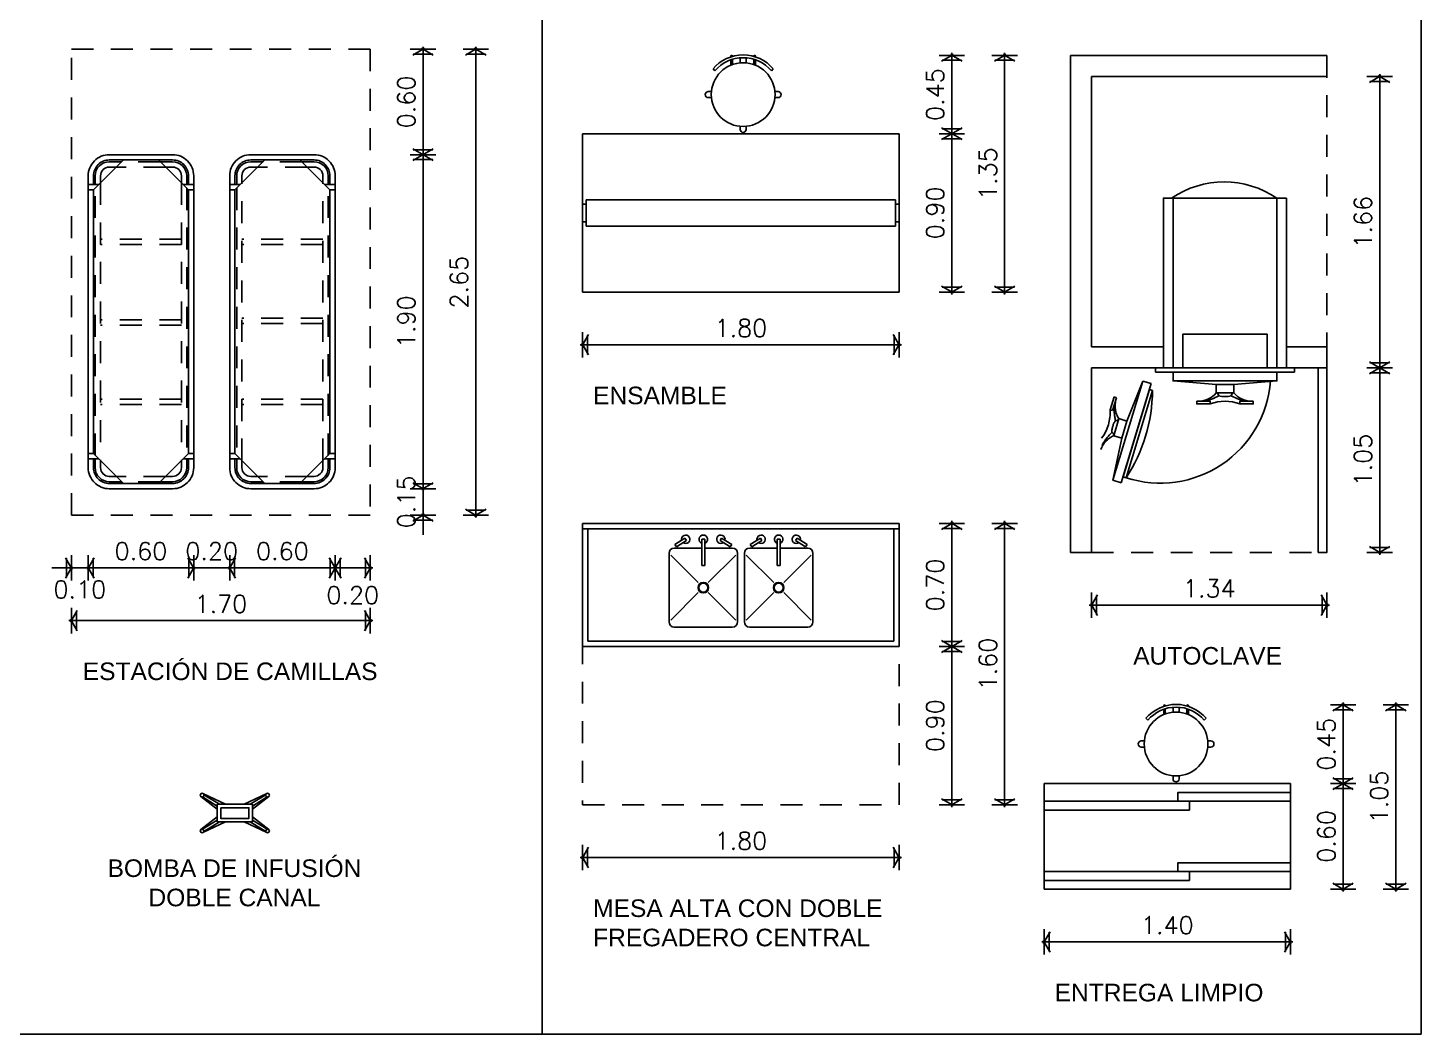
# Model space of a CAD drawing. Header units: millimetres. Extents: x 0 to 53.7, y -32.2 to -5.1.
# Drawn here: x 45.76 to 53.69, y -16.67 to -10.94 of the extents above; entities that cross this region are included whole.
import ezdxf

# ---------------------------------------------------------------- set-up
doc = ezdxf.new("R2010")
doc.units = ezdxf.units.MM
doc.header["$MEASUREMENT"] = 0
for name, pattern in [('CIRUGIA opc7$0$DASHDOT', [25.4, 12.7, -6.35, 0, -6.35]), ('CIRUGIA opc7$0$HIDDEN', [9.525, 6.35, -3.175]), ('CIRUGIA opc7$0$HIDDEN2', [4.7625, 3.175, -1.5875]), ('HIDDEN2', [0.1875, 0.125, -0.0625])]:
    doc.linetypes.add(name, pattern=pattern)
for name, color, linetype in [('Can', 6, 'Continuous'), ('Cot', 8, 'Continuous'), ('Mob', 8, 'Continuous'), ('Mur', 3, 'Continuous'), ('Proy', 9, 'HIDDEN2'), ('Tex', 2, 'Continuous')]:
    doc.layers.add(name, color=color, linetype=linetype)
doc.styles.add('ARIAL', font='arial.ttf')
doc.styles.add('ROMANS', font='romans.shx')
doc.dimstyles.new('PAÑO', dxfattribs={"dimscale": 0.5, "dimtxt": 0.2, "dimasz": 0.1, "dimexe": 0.18, "dimexo": 0.0625, "dimgap": 0.09, "dimtad": 1, "dimzin": 0, "dimdsep": 46, "dimtxsty": 'ROMANS', "dimblk1": 'COTP', "dimblk2": 'COTP', "dimsah": 1, "dimcen": 0.09, "dimse1": 1, "dimse2": 1, "dimclrd": 256, "dimclrt": 2, "dimaunit": 1, "dimadec": 0, "dimazin": 0, "dimtfac": 1, "dimtix": 1, "dimtmove": 2, "dimatfit": 0, "dimldrblk": 'COTP', "dimfxl": 0.18, "dimtolj": 1, "dimtzin": 0, "dimarcsym": 0})

# ---------------------------------------------------------------- blocks, each defined once
blk = doc.blocks.new('CAMIADUL')
for p, q in [((-0.77, 0.27), (-0.94, 0.1)), ((-0.85, 0.26), (-0.8, 0.26)), ((-0.8, 0.3), (-0.8, 0.24)), ((-0.77, 0.3), (-0.77, 0.27)), ((0.73, 0.3), (0.73, 0.27)), ((0.73, 0.27), (0.9, 0.1)), ((0.76, 0.3), (0.76, 0.24)), ((-0.94, -0.1), (-0.77, -0.27)), ((0.9, -0.1), (0.73, -0.27)), ((-0.8, -0.24), (-0.8, -0.3)), ((-0.77, -0.27), (-0.77, -0.3)), ((-0.77, -0.27), (-0.77, -0.3)), ((0.73, -0.27), (0.73, -0.3)), ((0.76, -0.24), (0.76, -0.3))]:
    blk.add_line(p, q)
at = {"linetype": 'HIDDEN2'}
for p, q in [((-0.78, 0.26), (0.74, 0.26)), ((-0.81, 0.23), (0.77, 0.23)), ((-0.49, 0.23), (-0.49, -0.23)), ((-0.46, 0.23), (-0.46, -0.23)), ((-0.03, 0.23), (-0.03, -0.23)), ((0, 0.23), (0, -0.23)), ((0.42, 0.23), (0.42, -0.23)), ((0.45, 0.23), (0.45, -0.23)), ((-0.93, 0.11), (-0.93, -0.11)), ((-0.9, 0.14), (-0.9, -0.14)), ((0.86, 0.14), (0.86, -0.14)), ((0.89, 0.11), (0.89, -0.11)), ((-0.81, -0.23), (0.77, -0.23))]:
    blk.add_line(p, q, dxfattribs=at)
blk.add_lwpolyline([(-0.85, 0.3), (0.81, 0.3, -0.414214), (0.93, 0.18), (0.93, -0.18, -0.414214), (0.81, -0.3), (-0.85, -0.3, -0.414214), (-0.97, -0.18), (-0.97, 0.18, -0.414214)], format="xyb", close=True)
for points in [[(-0.8, -0.27), (-0.85, -0.27, -0.414214), (-0.94, -0.18), (-0.94, 0.18, -0.414214), (-0.85, 0.27)], [(-0.93, 0.11), (-0.93, 0.18, -0.414214), (-0.85, 0.26)], [(-0.85, 0.27), (-0.8, 0.27, -0.414214)], [(-0.77, 0.27), (0.73, 0.27, -0.414214)], [(0.76, 0.27), (0.81, 0.27, -0.414214), (0.9, 0.18), (0.9, -0.18, -0.414214), (0.81, -0.27), (0.76, -0.27, -0.414214)], [(0.76, 0.26), (0.81, 0.26, -0.414214), (0.89, 0.18), (0.89, 0.11, -0.414214)], [(-0.9, 0.14), (-0.9, 0.18, -0.414214), (-0.85, 0.23)], [(-0.85, 0.23), (-0.81, 0.23, -0.414214)], [(0.77, 0.23), (0.81, 0.23, -0.414214), (0.86, 0.18), (0.86, 0.14, -0.414214)], [(-0.8, -0.26), (-0.85, -0.26, -0.414214), (-0.93, -0.18), (-0.93, -0.11, -0.414214)], [(-0.81, -0.23), (-0.85, -0.23, -0.414214), (-0.9, -0.18), (-0.9, -0.14, -0.414214)], [(0.89, -0.11), (0.89, -0.18, -0.414214), (0.81, -0.26), (0.76, -0.26, -0.414214)], [(0.86, -0.14), (0.86, -0.18, -0.414214), (0.81, -0.23), (0.77, -0.23, -0.414214)], [(0.73, -0.27), (-0.77, -0.27, -0.414214)]]:
    blk.add_lwpolyline(points, format="xyb")
blk.add_lwpolyline([(0.74, -0.26), (-0.78, -0.26, -0.414214)], format="xyb", dxfattribs=at)
blk = doc.blocks.new('COTP')
at = {"color": 0}
for p, q in [((-2.24, 0), (0.28, 0)), ((0, -1.45), (0, 1.45))]:
    blk.add_line(p, q, dxfattribs=at)
at = {"color": 2}
for p, q in [((0.1, -0.17), (-0.67, 1.16)), ((0.1, 0.17), (-0.67, -1.16)), ((-0.56, -1.11), (-0.56, 1.11))]:
    blk.add_line(p, q, dxfattribs=at)
blk = doc.blocks.new('*D781')
at = {"layer": 'Cot', "lineweight": -2, "transparency": 16777216}
blk.add_line((48.0104, -11.114), (48.0104, -11.614), dxfattribs=at)
at = {"layer": 'Defpoints', "color": 0, "transparency": 16777216}
for p in [(47.7104, -11.064), (47.315, -11.664), (48.0104, -11.664)]:
    blk.add_point(p, dxfattribs=at)
at = {"layer": 'Cot', "lineweight": -2, "transparency": 16777216, "xscale": 0.05, "yscale": 0.05, "zscale": 0.05}
for p, rotation in [((48.0104, -11.064), 90), ((48.0104, -11.664), 270)]:
    blk.add_blockref('COTP', p, dxfattribs=dict(at, rotation=rotation))
at = {"layer": 'Cot', "color": 2, "transparency": 16777216, "insert": (47.9154, -11.364), "char_height": 0.1, "attachment_point": 5, "rotation": 90, "style": 'ROMANS'}
blk.add_mtext('\\A1;0.60', dxfattribs=at)
blk = doc.blocks.new('*D782')
at = {"layer": 'Cot', "lineweight": -2, "transparency": 16777216}
blk.add_line((48.0104, -11.714), (48.0104, -13.514), dxfattribs=at)
at = {"layer": 'Defpoints', "color": 0, "transparency": 16777216}
for p in [(47.315, -11.664), (47.315, -13.564), (48.0104, -13.564)]:
    blk.add_point(p, dxfattribs=at)
at = {"layer": 'Cot', "lineweight": -2, "transparency": 16777216, "xscale": 0.05, "yscale": 0.05, "zscale": 0.05}
for p, rotation in [((48.0104, -11.664), 90), ((48.0104, -13.564), 270)]:
    blk.add_blockref('COTP', p, dxfattribs=dict(at, rotation=rotation))
at = {"layer": 'Cot', "color": 2, "transparency": 16777216, "insert": (47.9154, -12.614), "char_height": 0.1, "attachment_point": 5, "rotation": 90, "style": 'ROMANS'}
blk.add_mtext('\\A1;1.90', dxfattribs=at)
blk = doc.blocks.new('*D783')
at = {"layer": 'Cot', "lineweight": -2, "transparency": 16777216}
for p, q in [((48.0104, -13.514), (48.0104, -13.464)), ((48.0104, -13.564), (48.0104, -13.714)), ((48.0104, -13.764), (48.0104, -13.814))]:
    blk.add_line(p, q, dxfattribs=at)
at = {"layer": 'Defpoints', "color": 0, "transparency": 16777216}
for p in [(47.315, -13.564), (47.7104, -13.714), (48.0104, -13.714)]:
    blk.add_point(p, dxfattribs=at)
at = {"layer": 'Cot', "lineweight": -2, "transparency": 16777216, "xscale": 0.05, "yscale": 0.05, "zscale": 0.05}
for p, rotation in [((48.0104, -13.564), 270), ((48.0104, -13.714), 90)]:
    blk.add_blockref('COTP', p, dxfattribs=dict(at, rotation=rotation))
at = {"layer": 'Cot', "color": 2, "transparency": 16777216, "insert": (47.9154, -13.639), "char_height": 0.1, "attachment_point": 5, "rotation": 90, "style": 'ROMANS'}
blk.add_mtext('\\A1;0.15', dxfattribs=at)
blk = doc.blocks.new('*D784')
at = {"layer": 'Cot', "lineweight": -2, "transparency": 16777216}
blk.add_line((48.3104, -11.114), (48.3104, -13.664), dxfattribs=at)
at = {"layer": 'Defpoints', "color": 0, "transparency": 16777216}
for p in [(47.7104, -11.064), (47.7104, -13.714), (48.3104, -13.714)]:
    blk.add_point(p, dxfattribs=at)
at = {"layer": 'Cot', "lineweight": -2, "transparency": 16777216, "xscale": 0.05, "yscale": 0.05, "zscale": 0.05}
for p, rotation in [((48.3104, -11.064), 90), ((48.3104, -13.714), 270)]:
    blk.add_blockref('COTP', p, dxfattribs=dict(at, rotation=rotation))
at = {"layer": 'Cot', "color": 2, "transparency": 16777216, "insert": (48.2154, -12.389), "char_height": 0.1, "attachment_point": 5, "rotation": 90, "style": 'ROMANS'}
blk.add_mtext('\\A1;2.65', dxfattribs=at)
blk = doc.blocks.new('*D785')
at = {"layer": 'Cot', "lineweight": -2, "transparency": 16777216}
blk.add_line((47.6604, -14.314), (46.0604, -14.314), dxfattribs=at)
at = {"layer": 'Defpoints', "color": 0, "transparency": 16777216}
for p in [(46.0104, -13.714), (47.7104, -13.714), (46.0104, -14.314)]:
    blk.add_point(p, dxfattribs=at)
at = {"layer": 'Cot', "lineweight": -2, "transparency": 16777216, "xscale": 0.05, "yscale": 0.05, "zscale": 0.05, "rotation": 180}
blk.add_blockref('COTP', (46.0104, -14.314), dxfattribs=at)
at = {"layer": 'Cot', "lineweight": -2, "transparency": 16777216, "xscale": 0.05, "yscale": 0.05, "zscale": 0.05}
blk.add_blockref('COTP', (47.7104, -14.314), dxfattribs=at)
at = {"layer": 'Cot', "color": 2, "transparency": 16777216, "insert": (46.8604, -14.219), "char_height": 0.1, "attachment_point": 5, "style": 'ROMANS'}
blk.add_mtext('\\A1;1.70', dxfattribs=at)
blk = doc.blocks.new('*D786')
at = {"layer": 'Cot', "lineweight": -2, "transparency": 16777216}
blk.add_line((47.6604, -14.014), (47.5604, -14.014), dxfattribs=at)
at = {"layer": 'Defpoints', "color": 0, "transparency": 16777216}
for p in [(47.5104, -13.444), (47.7104, -13.714), (47.5104, -14.014)]:
    blk.add_point(p, dxfattribs=at)
at = {"layer": 'Cot', "lineweight": -2, "transparency": 16777216, "xscale": 0.05, "yscale": 0.05, "zscale": 0.05, "rotation": 180}
blk.add_blockref('COTP', (47.5104, -14.014), dxfattribs=at)
at = {"layer": 'Cot', "lineweight": -2, "transparency": 16777216, "xscale": 0.05, "yscale": 0.05, "zscale": 0.05}
blk.add_blockref('COTP', (47.7104, -14.014), dxfattribs=at)
at = {"layer": 'Cot', "color": 2, "transparency": 16777216, "insert": (47.6104, -14.169), "char_height": 0.1, "attachment_point": 5, "style": 'ROMANS'}
blk.add_mtext('\\A1;0.20', dxfattribs=at)
blk = doc.blocks.new('*D787')
at = {"layer": 'Cot', "lineweight": -2, "transparency": 16777216}
blk.add_line((47.4604, -14.014), (46.9604, -14.014), dxfattribs=at)
at = {"layer": 'Defpoints', "color": 0, "transparency": 16777216}
for p in [(46.9104, -13.444), (47.5104, -13.444), (46.9104, -14.014)]:
    blk.add_point(p, dxfattribs=at)
at = {"layer": 'Cot', "lineweight": -2, "transparency": 16777216, "xscale": 0.05, "yscale": 0.05, "zscale": 0.05, "rotation": 180}
blk.add_blockref('COTP', (46.9104, -14.014), dxfattribs=at)
at = {"layer": 'Cot', "lineweight": -2, "transparency": 16777216, "xscale": 0.05, "yscale": 0.05, "zscale": 0.05}
blk.add_blockref('COTP', (47.5104, -14.014), dxfattribs=at)
at = {"layer": 'Cot', "color": 2, "transparency": 16777216, "insert": (47.2104, -13.919), "char_height": 0.1, "attachment_point": 5, "style": 'ROMANS'}
blk.add_mtext('\\A1;0.60', dxfattribs=at)
blk = doc.blocks.new('*D788')
at = {"layer": 'Cot', "lineweight": -2, "transparency": 16777216}
for p, q in [((46.6559, -14.014), (46.6059, -14.014)), ((46.9104, -14.014), (46.7059, -14.014)), ((46.9604, -14.014), (47.0104, -14.014))]:
    blk.add_line(p, q, dxfattribs=at)
at = {"layer": 'Defpoints', "color": 0, "transparency": 16777216}
for p in [(46.7059, -13.444), (46.9104, -13.444), (46.7059, -14.014)]:
    blk.add_point(p, dxfattribs=at)
at = {"layer": 'Cot', "lineweight": -2, "transparency": 16777216, "xscale": 0.05, "yscale": 0.05, "zscale": 0.05}
blk.add_blockref('COTP', (46.7059, -14.014), dxfattribs=at)
at = {"layer": 'Cot', "lineweight": -2, "transparency": 16777216, "xscale": 0.05, "yscale": 0.05, "zscale": 0.05, "rotation": 180}
blk.add_blockref('COTP', (46.9104, -14.014), dxfattribs=at)
at = {"layer": 'Cot', "color": 2, "transparency": 16777216, "insert": (46.8082, -13.919), "char_height": 0.1, "attachment_point": 5, "style": 'ROMANS'}
blk.add_mtext('\\A1;0.20', dxfattribs=at)
blk = doc.blocks.new('*D789')
at = {"layer": 'Cot', "lineweight": -2, "transparency": 16777216}
blk.add_line((46.6559, -14.014), (46.1559, -14.014), dxfattribs=at)
at = {"layer": 'Defpoints', "color": 0, "transparency": 16777216}
for p in [(46.1059, -13.444), (46.7059, -13.444), (46.1059, -14.014)]:
    blk.add_point(p, dxfattribs=at)
at = {"layer": 'Cot', "lineweight": -2, "transparency": 16777216, "xscale": 0.05, "yscale": 0.05, "zscale": 0.05, "rotation": 180}
blk.add_blockref('COTP', (46.1059, -14.014), dxfattribs=at)
at = {"layer": 'Cot', "lineweight": -2, "transparency": 16777216, "xscale": 0.05, "yscale": 0.05, "zscale": 0.05}
blk.add_blockref('COTP', (46.7059, -14.014), dxfattribs=at)
at = {"layer": 'Cot', "color": 2, "transparency": 16777216, "insert": (46.4059, -13.919), "char_height": 0.1, "attachment_point": 5, "style": 'ROMANS'}
blk.add_mtext('\\A1;0.60', dxfattribs=at)
blk = doc.blocks.new('*D790')
at = {"layer": 'Cot', "lineweight": -2, "transparency": 16777216}
for p, q in [((45.9604, -14.014), (45.9104, -14.014)), ((46.1059, -14.014), (46.0104, -14.014)), ((46.1559, -14.014), (46.2059, -14.014))]:
    blk.add_line(p, q, dxfattribs=at)
at = {"layer": 'Defpoints', "color": 0, "transparency": 16777216}
for p in [(46.1059, -13.444), (46.0104, -13.714), (46.0104, -14.014)]:
    blk.add_point(p, dxfattribs=at)
at = {"layer": 'Cot', "lineweight": -2, "transparency": 16777216, "xscale": 0.05, "yscale": 0.05, "zscale": 0.05}
blk.add_blockref('COTP', (46.0104, -14.014), dxfattribs=at)
at = {"layer": 'Cot', "lineweight": -2, "transparency": 16777216, "xscale": 0.05, "yscale": 0.05, "zscale": 0.05, "rotation": 180}
blk.add_blockref('COTP', (46.1059, -14.014), dxfattribs=at)
at = {"layer": 'Cot', "color": 2, "transparency": 16777216, "insert": (46.0582, -14.1371), "char_height": 0.1, "attachment_point": 5, "style": 'ROMANS'}
blk.add_mtext('\\A1;0.10', dxfattribs=at)
blk = doc.blocks.new('TOCOCIRUGIA$0$ensam')
at = {"linetype": 'Continuous'}
for p, q in [((0.9, 0), (0, 0)), ((0, -1.8), (0, 0)), ((0.4, -0.02), (0.4, 0)), ((0.5, -0.02), (0.5, 0)), ((0.9, -1.8), (0.9, 0)), ((0.375, -1.78), (0.375, -0.02)), ((0.525, -0.02), (0.375, -0.02)), ((0.525, -1.78), (0.525, -0.02)), ((0.9, -1.8), (0, -1.8)), ((0.525, -1.78), (0.375, -1.78)), ((0.4, -1.8), (0.4, -1.78)), ((0.5, -1.8), (0.5, -1.78))]:
    blk.add_line(p, q, dxfattribs=at)
blk = doc.blocks.new('TOCOCIRUGIA$0$85')
at = {"linetype": 'Continuous'}
for p, q in [((-0.0171, 0.4057), (-0.0171, 0.4236)), ((0.0171, 0.4057), (0.0171, 0.4236)), ((-0.1805, 0.2424), (-0.1984, 0.2424)), ((0.1984, 0.2424), (0.1805, 0.2424)), ((-0.1805, 0.2081), (-0.1984, 0.2081)), ((0.1984, 0.2081), (0.1805, 0.2081)), ((-0.1714, 0.0791), (-0.1605, 0.09)), ((0.1714, 0.0791), (0.1605, 0.09)), ((-0.0699, 0.0274), (-0.0699, 0.058)), ((-0.0699, 0.0067), (-0.0699, 0.0111)), ((-0.0611, 0.0245), (-0.0611, 0.0545)), ((-0.0611, 0.0067), (-0.0611, 0.0084)), ((-0.0171, 0.0161), (-0.0171, 0.0448)), ((0.0171, 0.0161), (0.0171, 0.0448)), ((0.0611, 0.0245), (0.0611, 0.0545)), ((0.0611, 0.0067), (0.0611, 0.0084)), ((0.0699, 0.0274), (0.0699, 0.058)), ((0.0699, 0.0067), (0.0699, 0.0111))]:
    blk.add_line(p, q, dxfattribs=at)
blk.add_circle((0, 0.2252), 0.1813, dxfattribs=at)
for centre, radius, start, end in [((0, 0.4236), 0.0171, 0, 180), ((-0.1984, 0.2252), 0.0171, 90, 270), ((0.1984, 0.2252), 0.0171, 270, 90), ((0, 0.2252), 0.2098, 220.11469, 319.88531), ((0, 0.2252), 0.2252, 220.44972, 319.55028), ((-0.0655, 0.0067), 0.00439, 180, 0), ((0.0655, 0.0067), 0.00439, 180, 0)]:
    blk.add_arc(centre, radius, start, end, dxfattribs=at)
blk = doc.blocks.new('*D824')
at = {"layer": 'Cot', "lineweight": -2, "transparency": 16777216}
blk.add_line((51.3179, -11.1491), (51.3179, -12.395), dxfattribs=at)
at = {"layer": 'Defpoints', "color": 0, "transparency": 16777216}
for p in [(49.7653, -11.0991), (49.8179, -12.445), (51.3179, -12.445)]:
    blk.add_point(p, dxfattribs=at)
at = {"layer": 'Cot', "lineweight": -2, "transparency": 16777216, "xscale": 0.05, "yscale": 0.05, "zscale": 0.05}
for p, rotation in [((51.3179, -11.0991), 90), ((51.3179, -12.445), 270)]:
    blk.add_blockref('COTP', p, dxfattribs=dict(at, rotation=rotation))
at = {"layer": 'Cot', "color": 2, "transparency": 16777216, "insert": (51.2229, -11.7721), "char_height": 0.1, "attachment_point": 5, "rotation": 90, "style": 'ROMANS'}
blk.add_mtext('\\A1;1.35', dxfattribs=at)
blk = doc.blocks.new('*D825')
at = {"layer": 'Cot', "lineweight": -2, "transparency": 16777216}
blk.add_line((51.0179, -11.1491), (51.0179, -11.495), dxfattribs=at)
at = {"layer": 'Defpoints', "color": 0, "transparency": 16777216}
for p in [(49.7653, -11.0991), (49.8053, -11.545), (51.0179, -11.545)]:
    blk.add_point(p, dxfattribs=at)
at = {"layer": 'Cot', "lineweight": -2, "transparency": 16777216, "xscale": 0.05, "yscale": 0.05, "zscale": 0.05}
for p, rotation in [((51.0179, -11.0991), 90), ((51.0179, -11.545), 270)]:
    blk.add_blockref('COTP', p, dxfattribs=dict(at, rotation=rotation))
at = {"layer": 'Cot', "color": 2, "transparency": 16777216, "insert": (50.9229, -11.3221), "char_height": 0.1, "attachment_point": 5, "rotation": 90, "style": 'ROMANS'}
blk.add_mtext('\\A1;0.45', dxfattribs=at)
blk = doc.blocks.new('*D826')
at = {"layer": 'Cot', "lineweight": -2, "transparency": 16777216}
blk.add_line((51.0179, -11.595), (51.0179, -12.395), dxfattribs=at)
at = {"layer": 'Defpoints', "color": 0, "transparency": 16777216}
for p in [(49.8053, -11.545), (50.7179, -12.445), (51.0179, -12.445)]:
    blk.add_point(p, dxfattribs=at)
at = {"layer": 'Cot', "lineweight": -2, "transparency": 16777216, "xscale": 0.05, "yscale": 0.05, "zscale": 0.05}
for p, rotation in [((51.0179, -11.545), 90), ((51.0179, -12.445), 270)]:
    blk.add_blockref('COTP', p, dxfattribs=dict(at, rotation=rotation))
at = {"layer": 'Cot', "color": 2, "transparency": 16777216, "insert": (50.9229, -11.995), "char_height": 0.1, "attachment_point": 5, "rotation": 90, "style": 'ROMANS'}
blk.add_mtext('\\A1;0.90', dxfattribs=at)
blk = doc.blocks.new('*D827')
at = {"layer": 'Cot', "lineweight": -2, "transparency": 16777216}
blk.add_line((48.9679, -12.745), (50.6679, -12.745), dxfattribs=at)
at = {"layer": 'Defpoints', "color": 0, "transparency": 16777216}
for p in [(48.9179, -12.445), (50.7179, -12.445), (50.7179, -12.745)]:
    blk.add_point(p, dxfattribs=at)
at = {"layer": 'Cot', "lineweight": -2, "transparency": 16777216, "xscale": 0.05, "yscale": 0.05, "zscale": 0.05, "rotation": 180}
blk.add_blockref('COTP', (48.9179, -12.745), dxfattribs=at)
at = {"layer": 'Cot', "lineweight": -2, "transparency": 16777216, "xscale": 0.05, "yscale": 0.05, "zscale": 0.05}
blk.add_blockref('COTP', (50.7179, -12.745), dxfattribs=at)
at = {"layer": 'Cot', "color": 2, "transparency": 16777216, "insert": (49.8179, -12.65), "char_height": 0.1, "attachment_point": 5, "style": 'ROMANS'}
blk.add_mtext('\\A1;1.80', dxfattribs=at)
blk = doc.blocks.new('TOCOCIRUGIA$0$TARJA DOBLE')
at = {"linetype": 'Continuous'}
for p, q in [((-0.9, 0), (-0.9, -0.7)), ((-0.9, 0), (0.9, 0)), ((0.9, 0), (0.9, -0.7)), ((-0.9, -0.03), (0.9, -0.03)), ((-0.87, -0.03), (-0.87, -0.67)), ((0.87, -0.03), (0.87, -0.67)), ((-0.3787, -0.14), (-0.2217, -0.14)), ((-0.318, -0.0832), (-0.3752, -0.1195)), ((-0.3752, -0.1195), (-0.3667, -0.133)), ((-0.3094, -0.0968), (-0.3667, -0.133)), ((-0.318, -0.0832), (-0.3094, -0.0968)), ((-0.2217, -0.09), (-0.2057, -0.09)), ((-0.2217, -0.09), (-0.2217, -0.24)), ((-0.2057, -0.09), (-0.2057, -0.24)), ((-0.2057, -0.14), (-0.0487, -0.14)), ((-0.1094, -0.0832), (-0.118, -0.0968)), ((-0.118, -0.0968), (-0.0608, -0.133)), ((-0.1094, -0.0832), (-0.0522, -0.1195)), ((-0.0522, -0.1195), (-0.0608, -0.133)), ((0.0501, -0.14), (0.2071, -0.14)), ((0.1108, -0.0832), (0.0536, -0.1195)), ((0.0536, -0.1195), (0.0622, -0.133)), ((0.1194, -0.0968), (0.0622, -0.133)), ((0.1108, -0.0832), (0.1194, -0.0968)), ((0.2071, -0.09), (0.2231, -0.09)), ((0.2071, -0.09), (0.2071, -0.24)), ((0.2231, -0.09), (0.2231, -0.24)), ((0.2231, -0.14), (0.3801, -0.14)), ((0.3194, -0.0832), (0.3108, -0.0968)), ((0.3108, -0.0968), (0.368, -0.133)), ((0.3194, -0.0832), (0.3766, -0.1195)), ((0.3766, -0.1195), (0.368, -0.133)), ((-0.4087, -0.17), (-0.4087, -0.56)), ((-0.242, -0.3367), (-0.3987, -0.18)), ((-0.1854, -0.3367), (-0.0287, -0.18)), ((-0.0187, -0.17), (-0.0187, -0.56)), ((0.0201, -0.17), (0.0201, -0.56)), ((0.1868, -0.3367), (0.0301, -0.18)), ((0.2434, -0.3367), (0.4001, -0.18)), ((0.4101, -0.17), (0.4101, -0.56)), ((-0.2217, -0.24), (-0.2057, -0.24)), ((0.2071, -0.24), (0.2231, -0.24)), ((-0.3987, -0.55), (-0.242, -0.3933)), ((-0.0287, -0.55), (-0.1854, -0.3933)), ((0.0301, -0.55), (0.1868, -0.3933)), ((0.4001, -0.55), (0.2434, -0.3933)), ((-0.3787, -0.59), (-0.0487, -0.59)), ((0.0501, -0.59), (0.3801, -0.59)), ((-0.9, -0.7), (0.9, -0.7)), ((-0.87, -0.67), (0.87, -0.67))]:
    blk.add_line(p, q, dxfattribs=at)
for centre, radius in [((-0.2137, -0.365), 0.03), ((-0.2137, -0.365), 0.025), ((0.2151, -0.365), 0.03), ((0.2151, -0.365), 0.025)]:
    blk.add_circle(centre, radius, dxfattribs=at)
for centre, radius, start, end in [((-0.3137, -0.09), 0.024, 231.8369, 192.89446), ((-0.2137, -0.09), 0.024, 289.47122, 250.52878), ((-0.1137, -0.09), 0.024, 347.10554, 308.1631), ((0.1151, -0.09), 0.024, 231.8369, 192.89446), ((0.2151, -0.09), 0.024, 289.47122, 250.52878), ((0.3151, -0.09), 0.024, 347.10554, 308.1631), ((-0.3787, -0.17), 0.03, 90, 180), ((-0.0487, -0.17), 0.03, 0, 90), ((0.0501, -0.17), 0.03, 90, 180), ((0.3801, -0.17), 0.03, 0, 90), ((-0.3787, -0.56), 0.03, 180, 270), ((-0.0487, -0.56), 0.03, 270, 0), ((0.0501, -0.56), 0.03, 180, 270), ((0.3801, -0.56), 0.03, 270, 0)]:
    blk.add_arc(centre, radius, start, end, dxfattribs=at)
blk = doc.blocks.new('*D828')
at = {"layer": 'Cot', "lineweight": -2, "transparency": 16777216}
blk.add_line((51.0179, -13.8113), (51.0179, -14.4113), dxfattribs=at)
at = {"layer": 'Defpoints', "color": 0, "transparency": 16777216}
for p in [(50.7179, -13.7613), (50.7179, -14.4613), (51.0179, -14.4613)]:
    blk.add_point(p, dxfattribs=at)
at = {"layer": 'Cot', "lineweight": -2, "transparency": 16777216, "xscale": 0.05, "yscale": 0.05, "zscale": 0.05}
for p, rotation in [((51.0179, -13.7613), 90), ((51.0179, -14.4613), 270)]:
    blk.add_blockref('COTP', p, dxfattribs=dict(at, rotation=rotation))
at = {"layer": 'Cot', "color": 2, "transparency": 16777216, "insert": (50.9229, -14.1113), "char_height": 0.1, "attachment_point": 5, "rotation": 90, "style": 'ROMANS'}
blk.add_mtext('\\A1;0.70', dxfattribs=at)
blk = doc.blocks.new('*D829')
at = {"layer": 'Cot', "lineweight": -2, "transparency": 16777216}
blk.add_line((51.0179, -14.5113), (51.0179, -15.3113), dxfattribs=at)
at = {"layer": 'Defpoints', "color": 0, "transparency": 16777216}
for p in [(50.7179, -14.4613), (50.7179, -15.3613), (51.0179, -15.3613)]:
    blk.add_point(p, dxfattribs=at)
at = {"layer": 'Cot', "lineweight": -2, "transparency": 16777216, "xscale": 0.05, "yscale": 0.05, "zscale": 0.05}
for p, rotation in [((51.0179, -14.4613), 90), ((51.0179, -15.3613), 270)]:
    blk.add_blockref('COTP', p, dxfattribs=dict(at, rotation=rotation))
at = {"layer": 'Cot', "color": 2, "transparency": 16777216, "insert": (50.9229, -14.9113), "char_height": 0.1, "attachment_point": 5, "rotation": 90, "style": 'ROMANS'}
blk.add_mtext('\\A1;0.90', dxfattribs=at)
blk = doc.blocks.new('*D830')
at = {"layer": 'Cot', "lineweight": -2, "transparency": 16777216}
blk.add_line((51.3179, -15.3113), (51.3179, -13.8113), dxfattribs=at)
at = {"layer": 'Defpoints', "color": 0, "transparency": 16777216}
for p in [(50.7179, -13.7613), (51.3179, -13.7613), (50.7179, -15.3613)]:
    blk.add_point(p, dxfattribs=at)
at = {"layer": 'Cot', "lineweight": -2, "transparency": 16777216, "xscale": 0.05, "yscale": 0.05, "zscale": 0.05}
for p, rotation in [((51.3179, -13.7613), 90), ((51.3179, -15.3613), 270)]:
    blk.add_blockref('COTP', p, dxfattribs=dict(at, rotation=rotation))
at = {"layer": 'Cot', "color": 2, "transparency": 16777216, "insert": (51.2229, -14.5613), "char_height": 0.1, "attachment_point": 5, "rotation": 90, "style": 'ROMANS'}
blk.add_mtext('\\A1;1.60', dxfattribs=at)
blk = doc.blocks.new('*D831')
at = {"layer": 'Cot', "lineweight": -2, "transparency": 16777216}
blk.add_line((50.6679, -15.6613), (48.9679, -15.6613), dxfattribs=at)
at = {"layer": 'Defpoints', "color": 0, "transparency": 16777216}
for p in [(48.9179, -15.3613), (50.7179, -15.3613), (48.9179, -15.6613)]:
    blk.add_point(p, dxfattribs=at)
at = {"layer": 'Cot', "lineweight": -2, "transparency": 16777216, "xscale": 0.05, "yscale": 0.05, "zscale": 0.05, "rotation": 180}
blk.add_blockref('COTP', (48.9179, -15.6613), dxfattribs=at)
at = {"layer": 'Cot', "lineweight": -2, "transparency": 16777216, "xscale": 0.05, "yscale": 0.05, "zscale": 0.05}
blk.add_blockref('COTP', (50.7179, -15.6613), dxfattribs=at)
at = {"layer": 'Cot', "color": 2, "transparency": 16777216, "insert": (49.8179, -15.5663), "char_height": 0.1, "attachment_point": 5, "style": 'ROMANS'}
blk.add_mtext('\\A1;1.80', dxfattribs=at)
blk = doc.blocks.new('CIRUGIA opc7$0$ESTERILIZADOR')
at = {"linetype": 'CIRUGIA opc7$0$HIDDEN', "ltscale": 0.25}
for p, q in [((-1.6969, 0.6329), (-1.4573, 0.5821)), ((-1.6769, 0.575), (-1.6822, 0.5573)), ((-1.4573, 0.5821), (-1.4434, 0.6283)), ((-1.3598, 0.5527), (-1.4573, 0.5821)), ((-1.4434, 0.6283), (-1.3459, 0.5989)), ((-1.3459, 0.5989), (-1.3598, 0.5527)), ((-1.1321, 0.4624), (-1.3598, 0.5527)), ((-1.1808, 0.4253), (-1.1861, 0.4076))]:
    blk.add_line(p, q, dxfattribs=at)
for p, q in [((-1.1313, 0.29), (-1.152, 0.0459)), ((-1.2002, 0.0459), (-1.2002, -0.0559)), ((-1.152, 0.0459), (-1.2002, 0.0459)), ((-1.152, -0.0559), (-1.152, 0.0459)), ((-1.2002, -0.0559), (-1.152, -0.0559)), ((-1.1313, -0.3), (-1.152, -0.0559))]:
    blk.add_line(p, q)
for points in [[(-1.2273, 0.6123), (-1.223, 0.6264), (-1.2964, 0.6486), (-1.3007, 0.6344)], [(-1.1464, 0.4149), (-1.1321, 0.4624), (-1.6969, 0.6329), (-1.7113, 0.5854)]]:
    blk.add_lwpolyline(points, close=True, dxfattribs=at)
for points in [[(-1.1861, 0.4076), (-1.6822, 0.5573)], [(-1.1808, 0.4253), (-1.6769, 0.575)]]:
    blk.add_lwpolyline(points, dxfattribs=at)
at = {"linetype": 'Continuous'}
for points in [[(-1.0569, -0.4), (-1.0817, -0.4), (-1.0817, 0.39), (-1.0569, 0.39)], [(-0.0919, -0.355), (-1.0569, -0.355), (-1.0569, 0.345), (-0.0919, 0.345)], [(-1.0817, -0.3), (-1.1313, -0.3), (-1.1313, 0.29), (-1.0817, 0.29)], [(-0.0919, -0.3), (-1.0569, -0.3), (-1.0569, 0.29), (-0.0919, 0.29)], [(-1.0569, -0.2446), (-0.8654, -0.2446), (-0.8654, 0.2346), (-1.0569, 0.2346)]]:
    blk.add_lwpolyline(points, close=True, dxfattribs=at)
for points in [[(-1.2473, 0.1556), (-1.2621, 0.1556), (-1.2621, 0.0789), (-1.2473, 0.0789)], [(-1.2473, -0.1656), (-1.2621, -0.1656), (-1.2621, -0.0889), (-1.2473, -0.0889)]]:
    blk.add_lwpolyline(points, close=True)
at = {"linetype": 'CIRUGIA opc7$0$HIDDEN', "ltscale": 0.25}
for centre, radius, start, end in [((-1.5678, 0.5729), 0.1363, 23.97948, 70.48427), ((-1.6082, 0.4717), 0.2482, 42.20898, 63.48245), ((-1.3102, 0.8933), 0.2451, 233.19591, 273.2205), ((-1.4402, 0.6451), 0.0171, 259.20614, 337.31501), ((-1.4227, 0.5204), 0.1181, 55.60232, 90.81409), ((-1.18, 1.3248), 0.9172, 236.80002, 269.61639), ((-1.3392, 0.6146), 0.0171, 169.1014, 247.21027), ((-1.2951, 0.3772), 0.2482, 82.93396, 104.20743), ((-1.2728, 0.4839), 0.1363, 75.93214, 122.43693)]:
    blk.add_arc(centre, radius, start, end, dxfattribs=at)
at = {"linetype": 'CIRUGIA opc7$0$HIDDEN2', "ltscale": 0.5}
blk.add_arc((-1.0839, 0.3631), 0.629, 162.01886, 265.67551, dxfattribs=at)
at = {"linetype": 'CIRUGIA opc7$0$DASHDOT'}
blk.add_arc((-0.5357, 0), 0.5357, 325.94146, 34.05854, dxfattribs=at)
for centre, radius, start, end in [((-1.1112, 0.1491), 0.1363, 182.72393, 229.22872), ((-1.0027, 0.1585), 0.2482, 189.72575, 210.99923), ((-1.4924, -0.005), 0.2451, 339.9877, 20.0123), ((-1.1029, -0.005), 0.1181, 162.39412, 197.60588), ((-1.2172, 0.0477), 0.0171, 275.89319, 354.00207), ((-1.0027, -0.1685), 0.2482, 149.00077, 170.27425), ((-1.1112, -0.1591), 0.1363, 130.77128, 177.27607), ((-1.2172, -0.0577), 0.0171, 5.99793, 84.10681)]:
    blk.add_arc(centre, radius, start, end)
blk = doc.blocks.new('*D832')
at = {"layer": 'Cot', "lineweight": -2, "transparency": 16777216}
blk.add_line((51.8625, -14.226), (53.1012, -14.226), dxfattribs=at)
at = {"layer": 'Defpoints', "color": 0, "transparency": 16777216}
for p in [(51.8125, -13.806), (53.1512, -13.806), (53.1512, -14.226)]:
    blk.add_point(p, dxfattribs=at)
at = {"layer": 'Cot', "lineweight": -2, "transparency": 16777216, "xscale": 0.05, "yscale": 0.05, "zscale": 0.05, "rotation": 180}
blk.add_blockref('COTP', (51.8125, -14.226), dxfattribs=at)
at = {"layer": 'Cot', "lineweight": -2, "transparency": 16777216, "xscale": 0.05, "yscale": 0.05, "zscale": 0.05}
blk.add_blockref('COTP', (53.1512, -14.226), dxfattribs=at)
at = {"layer": 'Cot', "color": 2, "transparency": 16777216, "insert": (52.4818, -14.131), "char_height": 0.1, "attachment_point": 5, "style": 'ROMANS'}
blk.add_mtext('\\A1;1.34', dxfattribs=at)
blk = doc.blocks.new('*D833')
at = {"layer": 'Cot', "lineweight": -2, "transparency": 16777216}
blk.add_line((53.4512, -11.2691), (53.4512, -12.826), dxfattribs=at)
at = {"layer": 'Defpoints', "color": 0, "transparency": 16777216}
for p in [(53.1512, -11.2191), (53.1512, -12.876), (53.4512, -12.876)]:
    blk.add_point(p, dxfattribs=at)
at = {"layer": 'Cot', "lineweight": -2, "transparency": 16777216, "xscale": 0.05, "yscale": 0.05, "zscale": 0.05}
for p, rotation in [((53.4512, -11.2191), 90), ((53.4512, -12.876), 270)]:
    blk.add_blockref('COTP', p, dxfattribs=dict(at, rotation=rotation))
at = {"layer": 'Cot', "color": 2, "transparency": 16777216, "insert": (53.3562, -12.0476), "char_height": 0.1, "attachment_point": 5, "rotation": 90, "style": 'ROMANS'}
blk.add_mtext('\\A1;1.66', dxfattribs=at)
blk = doc.blocks.new('*D834')
at = {"layer": 'Cot', "lineweight": -2, "transparency": 16777216}
blk.add_line((53.4512, -12.926), (53.4512, -13.876), dxfattribs=at)
at = {"layer": 'Defpoints', "color": 0, "transparency": 16777216}
for p in [(53.1512, -12.876), (53.1512, -13.926), (53.4512, -13.926)]:
    blk.add_point(p, dxfattribs=at)
at = {"layer": 'Cot', "lineweight": -2, "transparency": 16777216, "xscale": 0.05, "yscale": 0.05, "zscale": 0.05}
for p, rotation in [((53.4512, -12.876), 90), ((53.4512, -13.926), 270)]:
    blk.add_blockref('COTP', p, dxfattribs=dict(at, rotation=rotation))
at = {"layer": 'Cot', "color": 2, "transparency": 16777216, "insert": (53.3562, -13.401), "char_height": 0.1, "attachment_point": 5, "rotation": 90, "style": 'ROMANS'}
blk.add_mtext('\\A1;1.05', dxfattribs=at)
blk = doc.blocks.new('TERAPI$0$xx')
at = {"ltscale": 0.1}
for p, q in [((-0.0531, 0.02), (-0.1817, 0.0814)), ((0.0531, 0.02), (0.1817, 0.0814)), ((-0.1, -0.0079), (-0.1926, 0.0636)), ((0.1, -0.0079), (0.1926, 0.0636)), ((-0.1, -0.0521), (-0.1926, -0.1236)), ((0.1, -0.0521), (0.1926, -0.1236)), ((-0.0531, -0.08), (-0.1817, -0.1414)), ((0.0531, -0.08), (0.1817, -0.1414))]:
    blk.add_line(p, q, dxfattribs=at)
for p, q in [((-0.1, 0.0101), (-0.184, 0.0617)), ((-0.0875, 0.02), (-0.1761, 0.0745)), ((0.0875, 0.02), (0.1761, 0.0745)), ((0.1, 0.0101), (0.184, 0.0617)), ((-0.1, -0.0701), (-0.184, -0.1217)), ((0.1, -0.0701), (0.184, -0.1217)), ((-0.0875, -0.08), (-0.1761, -0.1345)), ((0.0875, -0.08), (0.1761, -0.1345))]:
    blk.add_line(p, q)
for points in [[(0.1, -0.08), (-0.1, -0.08), (-0.1, 0.02), (0.1, 0.02)], [(0.08, -0.06), (-0.08, -0.06), (-0.08, 0), (0.08, 0)]]:
    blk.add_lwpolyline(points, close=True)
for centre in [(-0.1862, 0.0719), (0.1862, 0.0719), (-0.1862, -0.1319), (0.1862, -0.1319)]:
    blk.add_circle(centre, 0.0105)
blk = doc.blocks.new('*D835')
at = {"layer": 'Cot', "lineweight": -2, "transparency": 16777216}
blk.add_line((52.8931, -16.1413), (51.5931, -16.1413), dxfattribs=at)
at = {"layer": 'Defpoints', "color": 0, "transparency": 16777216}
for p in [(51.5431, -15.8413), (52.9431, -15.8413), (51.5431, -16.1413)]:
    blk.add_point(p, dxfattribs=at)
at = {"layer": 'Cot', "lineweight": -2, "transparency": 16777216, "xscale": 0.05, "yscale": 0.05, "zscale": 0.05, "rotation": 180}
blk.add_blockref('COTP', (51.5431, -16.1413), dxfattribs=at)
at = {"layer": 'Cot', "lineweight": -2, "transparency": 16777216, "xscale": 0.05, "yscale": 0.05, "zscale": 0.05}
blk.add_blockref('COTP', (52.9431, -16.1413), dxfattribs=at)
at = {"layer": 'Cot', "color": 2, "transparency": 16777216, "insert": (52.2431, -16.0463), "char_height": 0.1, "attachment_point": 5, "style": 'ROMANS'}
blk.add_mtext('\\A1;1.40', dxfattribs=at)
blk = doc.blocks.new('*D836')
at = {"layer": 'Cot', "lineweight": -2, "transparency": 16777216}
blk.add_line((53.2431, -14.8429), (53.2431, -15.1913), dxfattribs=at)
at = {"layer": 'Defpoints', "color": 0, "transparency": 16777216}
for p in [(52.3586, -14.7929), (52.3586, -15.2413), (53.2431, -15.2413)]:
    blk.add_point(p, dxfattribs=at)
at = {"layer": 'Cot', "lineweight": -2, "transparency": 16777216, "xscale": 0.05, "yscale": 0.05, "zscale": 0.05}
for p, rotation in [((53.2431, -14.7929), 90), ((53.2431, -15.2413), 270)]:
    blk.add_blockref('COTP', p, dxfattribs=dict(at, rotation=rotation))
at = {"layer": 'Cot', "color": 2, "transparency": 16777216, "insert": (53.1481, -15.0171), "char_height": 0.1, "attachment_point": 5, "rotation": 90, "style": 'ROMANS'}
blk.add_mtext('\\A1;0.45', dxfattribs=at)
blk = doc.blocks.new('*D837')
at = {"layer": 'Cot', "lineweight": -2, "transparency": 16777216}
blk.add_line((53.2431, -15.2913), (53.2431, -15.7913), dxfattribs=at)
at = {"layer": 'Defpoints', "color": 0, "transparency": 16777216}
for p in [(52.3586, -15.2413), (52.9431, -15.8413), (53.2431, -15.8413)]:
    blk.add_point(p, dxfattribs=at)
at = {"layer": 'Cot', "lineweight": -2, "transparency": 16777216, "xscale": 0.05, "yscale": 0.05, "zscale": 0.05}
for p, rotation in [((53.2431, -15.2413), 90), ((53.2431, -15.8413), 270)]:
    blk.add_blockref('COTP', p, dxfattribs=dict(at, rotation=rotation))
at = {"layer": 'Cot', "color": 2, "transparency": 16777216, "insert": (53.1481, -15.5413), "char_height": 0.1, "attachment_point": 5, "rotation": 90, "style": 'ROMANS'}
blk.add_mtext('\\A1;0.60', dxfattribs=at)
blk = doc.blocks.new('*D838')
at = {"layer": 'Cot', "lineweight": -2, "transparency": 16777216}
blk.add_line((53.5431, -14.8429), (53.5431, -15.7913), dxfattribs=at)
at = {"layer": 'Defpoints', "color": 0, "transparency": 16777216}
for p in [(52.3586, -14.7929), (52.3586, -15.8413), (53.5431, -15.8413)]:
    blk.add_point(p, dxfattribs=at)
at = {"layer": 'Cot', "lineweight": -2, "transparency": 16777216, "xscale": 0.05, "yscale": 0.05, "zscale": 0.05}
for p, rotation in [((53.5431, -14.7929), 90), ((53.5431, -15.8413), 270)]:
    blk.add_blockref('COTP', p, dxfattribs=dict(at, rotation=rotation))
at = {"layer": 'Cot', "color": 2, "transparency": 16777216, "insert": (53.4481, -15.3171), "char_height": 0.1, "attachment_point": 5, "rotation": 90, "style": 'ROMANS'}
blk.add_mtext('\\A1;1.05', dxfattribs=at)

msp = doc.modelspace()

# ---------------------------------------------------------------- linework, layer by layer
at = {"layer": 'Can'}
msp.add_lwpolyline([(53.1012, -13.926), (53.1012, -12.876), (53.1512, -12.876), (53.1512, -13.926)], close=True, dxfattribs=at)
for points in [[(52.9431, -15.3413), (52.3036, -15.3413), (52.3036, -15.2913), (52.9431, -15.2913)], [(51.5431, -15.3913), (52.3694, -15.3913), (52.3694, -15.3413), (51.5431, -15.3413)], [(51.5431, -15.7913), (52.3694, -15.7913), (52.3694, -15.7413), (51.5431, -15.7413)], [(52.9431, -15.7413), (52.3036, -15.7413), (52.3036, -15.6913), (52.9431, -15.6913)]]:
    msp.add_lwpolyline(points, dxfattribs=at)
at = {"layer": 'Mob'}
msp.add_lwpolyline([(52.9431, -15.2413), (51.5431, -15.2413), (51.5431, -15.8413), (52.9431, -15.8413)], close=True, dxfattribs=at)
at = {"layer": 'Mur'}
for p, q in [((53.1512, -11.0991), (51.6925, -11.0991)), ((51.6925, -11.0991), (51.6925, -13.926)), ((53.1512, -11.2191), (53.1512, -11.0991)), ((53.1512, -11.2191), (51.8125, -11.2191)), ((51.8125, -12.756), (51.8125, -11.2191)), ((52.2216, -12.756), (51.8125, -12.756)), ((52.2216, -12.876), (52.2216, -12.756)), ((53.1512, -12.756), (52.9216, -12.756)), ((53.1512, -12.876), (53.1512, -12.756)), ((51.8125, -12.876), (52.2216, -12.876)), ((51.8125, -13.926), (51.8125, -12.876)), ((52.9216, -12.876), (53.1512, -12.876)), ((51.8125, -13.926), (51.6925, -13.926))]:
    msp.add_line(p, q, dxfattribs=at)
at = {"layer": 'Proy'}
for points in [[(47.7104, -11.064), (47.7104, -13.714), (46.0104, -13.714), (46.0104, -11.064)], [(50.7179, -13.7613), (48.9179, -13.7613), (48.9179, -15.3613), (50.7179, -15.3613)]]:
    msp.add_lwpolyline(points, close=True, dxfattribs=at)
msp.add_lwpolyline([(51.8125, -13.926), (53.1512, -13.926), (53.1512, -11.2191)], dxfattribs=at)
at = {"layer": 'Tex'}
msp.add_line((48.6869, -5.9159), (48.6869, -16.6659), dxfattribs=at)
msp.add_lwpolyline([(28.6869, -5.9159), (28.6869, -16.6659), (53.6869, -16.6659), (53.6869, -5.9159)], close=True, dxfattribs=at)

# ---------------------------------------------------------------- block references
at = {"layer": 'Mob', "xscale": -1}
for name, p, rotation in [('TOCOCIRUGIA$0$85', (49.8308, -11.0968), 180), ('CAMIADUL', (47.2104, -12.594), 270)]:
    msp.add_blockref(name, p, dxfattribs=dict(at, rotation=rotation))
at = {"layer": 'Mob'}
for name, p, rotation in [('TOCOCIRUGIA$0$ensam', (48.9179, -12.445), 90), ('CAMIADUL', (46.4059, -12.634), 270), ('TOCOCIRUGIA$0$85', (52.2931, -14.7905), 180), ('TERAPI$0$xx', (46.9396, -15.4386), 180)]:
    msp.add_blockref(name, p, dxfattribs=dict(at, rotation=rotation))
at = {"layer": 'Mob', "extrusion": (0, 0, -1), "xscale": -1, "zscale": -1, "rotation": 270}
msp.add_blockref('CIRUGIA opc7$0$ESTERILIZADOR', (-52.5666, -11.8191), dxfattribs=at)
at = {"layer": 'Mob'}
msp.add_blockref('TOCOCIRUGIA$0$TARJA DOBLE', (49.8179, -13.7613), dxfattribs=at)

# ---------------------------------------------------------------- texts
at = {"layer": 'Tex', "char_height": 0.1, "width": 3.95116, "attachment_point": 1, "style": 'ARIAL'}
for s, insert in [('ENSAMBLE ', (48.9775, -12.9832)), ('AUTOCLAVE', (52.0494, -14.4642)), ('{\\C2;ESTACIÓN DE CAMILLAS}', (46.075, -14.5522)), ('\\pxqc;BOMBA DE INFUSIÓN \\PDOBLE CANAL', (44.962, -15.672)), ('MESA ALTA CON DOBLE \\PFREGADERO CENTRAL', (48.9775, -15.8996)), ('ENTREGA LIMPIO', (51.6026, -16.3795))]:
    msp.add_mtext(s, dxfattribs=dict(at, insert=insert))

# ---------------------------------------------------------------- dimensions: what is measured, and where the dimension line sits
at = {"layer": 'Cot'}
for base, p1, p2, angle, picture, middle in [((48.0104, -11.664), (47.7104, -11.064), (47.315, -11.664), 270, '*D781', (47.9154, -11.364)), ((48.3104, -13.714), (47.7104, -11.064), (47.7104, -13.714), 270, '*D784', (48.2154, -12.389)), ((51.3179, -12.445), (49.7653, -11.0991), (49.8179, -12.445), 90, '*D824', (51.2229, -11.7721)), ((51.0179, -11.545), (49.7653, -11.0991), (49.8053, -11.545), 90, '*D825', (50.9229, -11.3221)), ((53.4512, -12.876), (53.1512, -11.2191), (53.1512, -12.876), 90, '*D833', (53.3562, -12.0476)), ((51.0179, -12.445), (49.8053, -11.545), (50.7179, -12.445), 90, '*D826', (50.9229, -11.995)), ((48.0104, -13.564), (47.315, -11.664), (47.315, -13.564), 270, '*D782', (47.9154, -12.614)), ((53.4512, -13.926), (53.1512, -12.876), (53.1512, -13.926), 90, '*D834', (53.3562, -13.401)), ((48.0104, -13.714), (47.315, -13.564), (47.7104, -13.714), 270, '*D783', (47.9154, -13.639)), ((51.0179, -14.4613), (50.7179, -13.7613), (50.7179, -14.4613), 90, '*D828', (50.9229, -14.1113)), ((51.3179, -13.7613), (50.7179, -15.3613), (50.7179, -13.7613), 90, '*D830', (51.2229, -14.5613)), ((53.1512, -14.226), (51.8125, -13.806), (53.1512, -13.806), 180, '*D832', (52.4818, -14.131)), ((51.0179, -15.3613), (50.7179, -14.4613), (50.7179, -15.3613), 90, '*D829', (50.9229, -14.9113)), ((53.2431, -15.2413), (52.3586, -14.7929), (52.3586, -15.2413), 90, '*D836', (53.1481, -15.0171)), ((53.5431, -15.8413), (52.3586, -14.7929), (52.3586, -15.8413), 90, '*D838', (53.4481, -15.3171)), ((53.2431, -15.8413), (52.3586, -15.2413), (52.9431, -15.8413), 90, '*D837', (53.1481, -15.5413))]:
    dim = msp.add_linear_dim(base=base, p1=p1, p2=p2, angle=angle, dimstyle='PAÑO', dxfattribs=at)
    dim.commit()
    dim.dimension.update_dxf_attribs({"geometry": picture, "text_midpoint": middle})
for base, p1, p2, picture, middle in [((50.7179, -12.745), (48.9179, -12.445), (50.7179, -12.445), '*D827', (49.8179, -12.65)), ((46.1059, -14.014), (46.7059, -13.444), (46.1059, -13.444), '*D789', (46.4059, -13.919)), ((46.7059, -14.014), (46.9104, -13.444), (46.7059, -13.444), '*D788', (46.8082, -13.919)), ((46.9104, -14.014), (47.5104, -13.444), (46.9104, -13.444), '*D787', (47.2104, -13.919)), ((46.0104, -14.314), (47.7104, -13.714), (46.0104, -13.714), '*D785', (46.8604, -14.219)), ((48.9179, -15.6613), (50.7179, -15.3613), (48.9179, -15.3613), '*D831', (49.8179, -15.5663)), ((51.5431, -16.1413), (52.9431, -15.8413), (51.5431, -15.8413), '*D835', (52.2431, -16.0463))]:
    dim = msp.add_linear_dim(base=base, p1=p1, p2=p2, dimstyle='PAÑO', dxfattribs=at)
    dim.commit()
    dim.dimension.update_dxf_attribs({"geometry": picture, "text_midpoint": middle})
for base, p1, p2, picture, middle in [((46.0104, -14.014), (46.1059, -13.444), (46.0104, -13.714), '*D790', (46.0582, -14.1371)), ((47.5104, -14.014), (47.7104, -13.714), (47.5104, -13.444), '*D786', (47.6104, -14.169))]:
    dim = msp.add_linear_dim(base=base, p1=p1, p2=p2, dimstyle='PAÑO', dxfattribs=at)
    dim.commit()
    dim.dimension.update_dxf_attribs({"geometry": picture, "text_midpoint": middle, "dimtype": 160})

doc.saveas('drawing.dxf')
